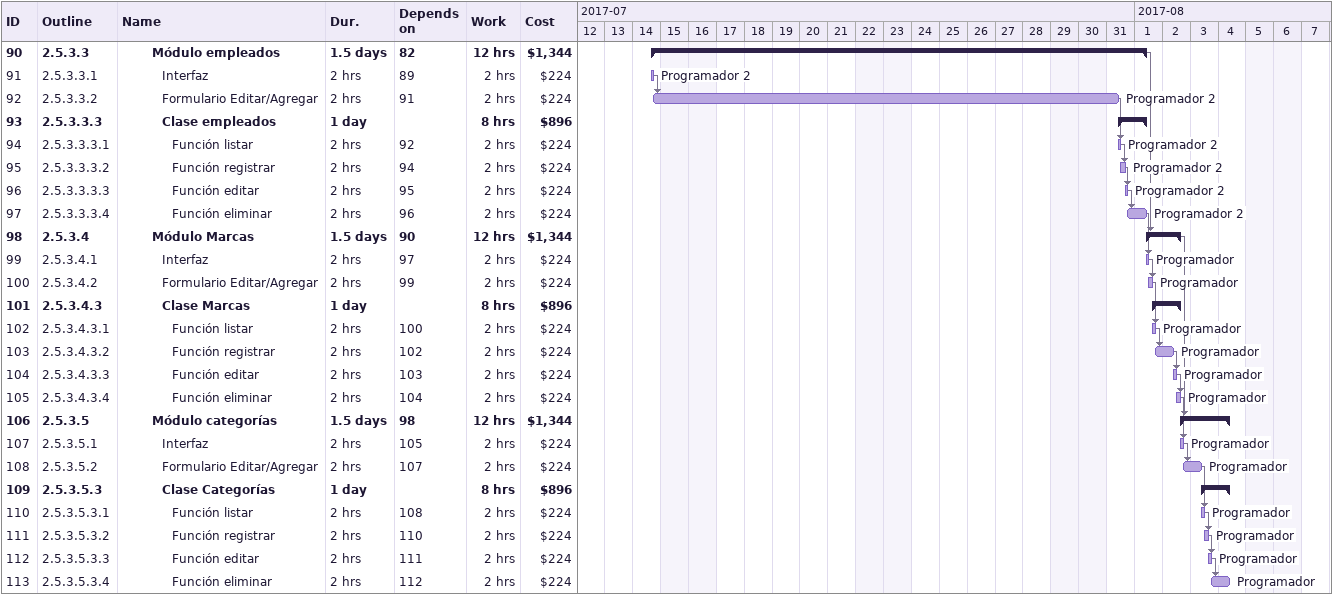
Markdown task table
| ID | WBS | Task | Duration | Start | Finish | Predecessors | Resources | Work (h) | Cost ($) |
|---|---|---|---|---|---|---|---|---|---|
| 90 | 2.5.3.3 | **Módulo empleados** | 1.5d | 2017-07-14 | 2017-08-01 | 82 |  | 12 | 1344 |
| 91 | 2.5.3.3.1 | Interfaz | 2h | 2017-07-14 | 2017-07-14 | 89 | Programador 2 | 2 | 224 |
| 92 | 2.5.3.3.2 | Formulario Editar/Agregar | 2h | 2017-07-14 | 2017-07-31 | 91 | Programador 2 | 2 | 224 |
| 93 | 2.5.3.3.3 | **Clase empleados** | 1d | 2017-07-31 | 2017-08-01 |  |  | 8 | 896 |
| 94 | 2.5.3.3.3.1 | Función listar | 2h | 2017-07-31 | 2017-07-31 | 92 | Programador 2 | 2 | 224 |
| 95 | 2.5.3.3.3.2 | Función registrar | 2h | 2017-07-31 | 2017-07-31 | 94 | Programador 2 | 2 | 224 |
| 96 | 2.5.3.3.3.3 | Función editar | 2h | 2017-07-31 | 2017-07-31 | 95 | Programador 2 | 2 | 224 |
| 97 | 2.5.3.3.3.4 | Función eliminar | 2h | 2017-07-31 | 2017-08-01 | 96 | Programador 2 | 2 | 224 |
| 98 | 2.5.3.4 | **Módulo Marcas** | 1.5d | 2017-08-01 | 2017-08-02 | 90 |  | 12 | 1344 |
| 99 | 2.5.3.4.1 | Interfaz | 2h | 2017-08-01 | 2017-08-01 | 97 | Programador | 2 | 224 |
| 100 | 2.5.3.4.2 | Formulario Editar/Agregar | 2h | 2017-08-01 | 2017-08-01 | 99 | Programador | 2 | 224 |
| 101 | 2.5.3.4.3 | **Clase Marcas** | 1d | 2017-08-01 | 2017-08-02 |  |  | 8 | 896 |
| 102 | 2.5.3.4.3.1 | Función listar | 2h | 2017-08-01 | 2017-08-01 | 100 | Programador | 2 | 224 |
| 103 | 2.5.3.4.3.2 | Función registrar | 2h | 2017-08-01 | 2017-08-02 | 102 | Programador | 2 | 224 |
| 104 | 2.5.3.4.3.3 | Función editar | 2h | 2017-08-02 | 2017-08-02 | 103 | Programador | 2 | 224 |
| 105 | 2.5.3.4.3.4 | Función eliminar | 2h | 2017-08-02 | 2017-08-02 | 104 | Programador | 2 | 224 |
| 106 | 2.5.3.5 | **Módulo categorías** | 1.5d | 2017-08-02 | 2017-08-04 | 98 |  | 12 | 1344 |
| 107 | 2.5.3.5.1 | Interfaz | 2h | 2017-08-02 | 2017-08-02 | 105 | Programador | 2 | 224 |
| 108 | 2.5.3.5.2 | Formulario Editar/Agregar | 2h | 2017-08-02 | 2017-08-03 | 107 | Programador | 2 | 224 |
| 109 | 2.5.3.5.3 | **Clase Categorías** | 1d | 2017-08-03 | 2017-08-04 |  |  | 8 | 896 |
| 110 | 2.5.3.5.3.1 | Función listar | 2h | 2017-08-03 | 2017-08-03 | 108 | Programador | 2 | 224 |
| 111 | 2.5.3.5.3.2 | Función registrar | 2h | 2017-08-03 | 2017-08-03 | 110 | Programador | 2 | 224 |
| 112 | 2.5.3.5.3.3 | Función editar | 2h | 2017-08-03 | 2017-08-03 | 111 | Programador | 2 | 224 |
| 113 | 2.5.3.5.3.4 | Función eliminar | 2h | 2017-08-03 | 2017-08-04 | 112 | Programador | 2 | 224 |
